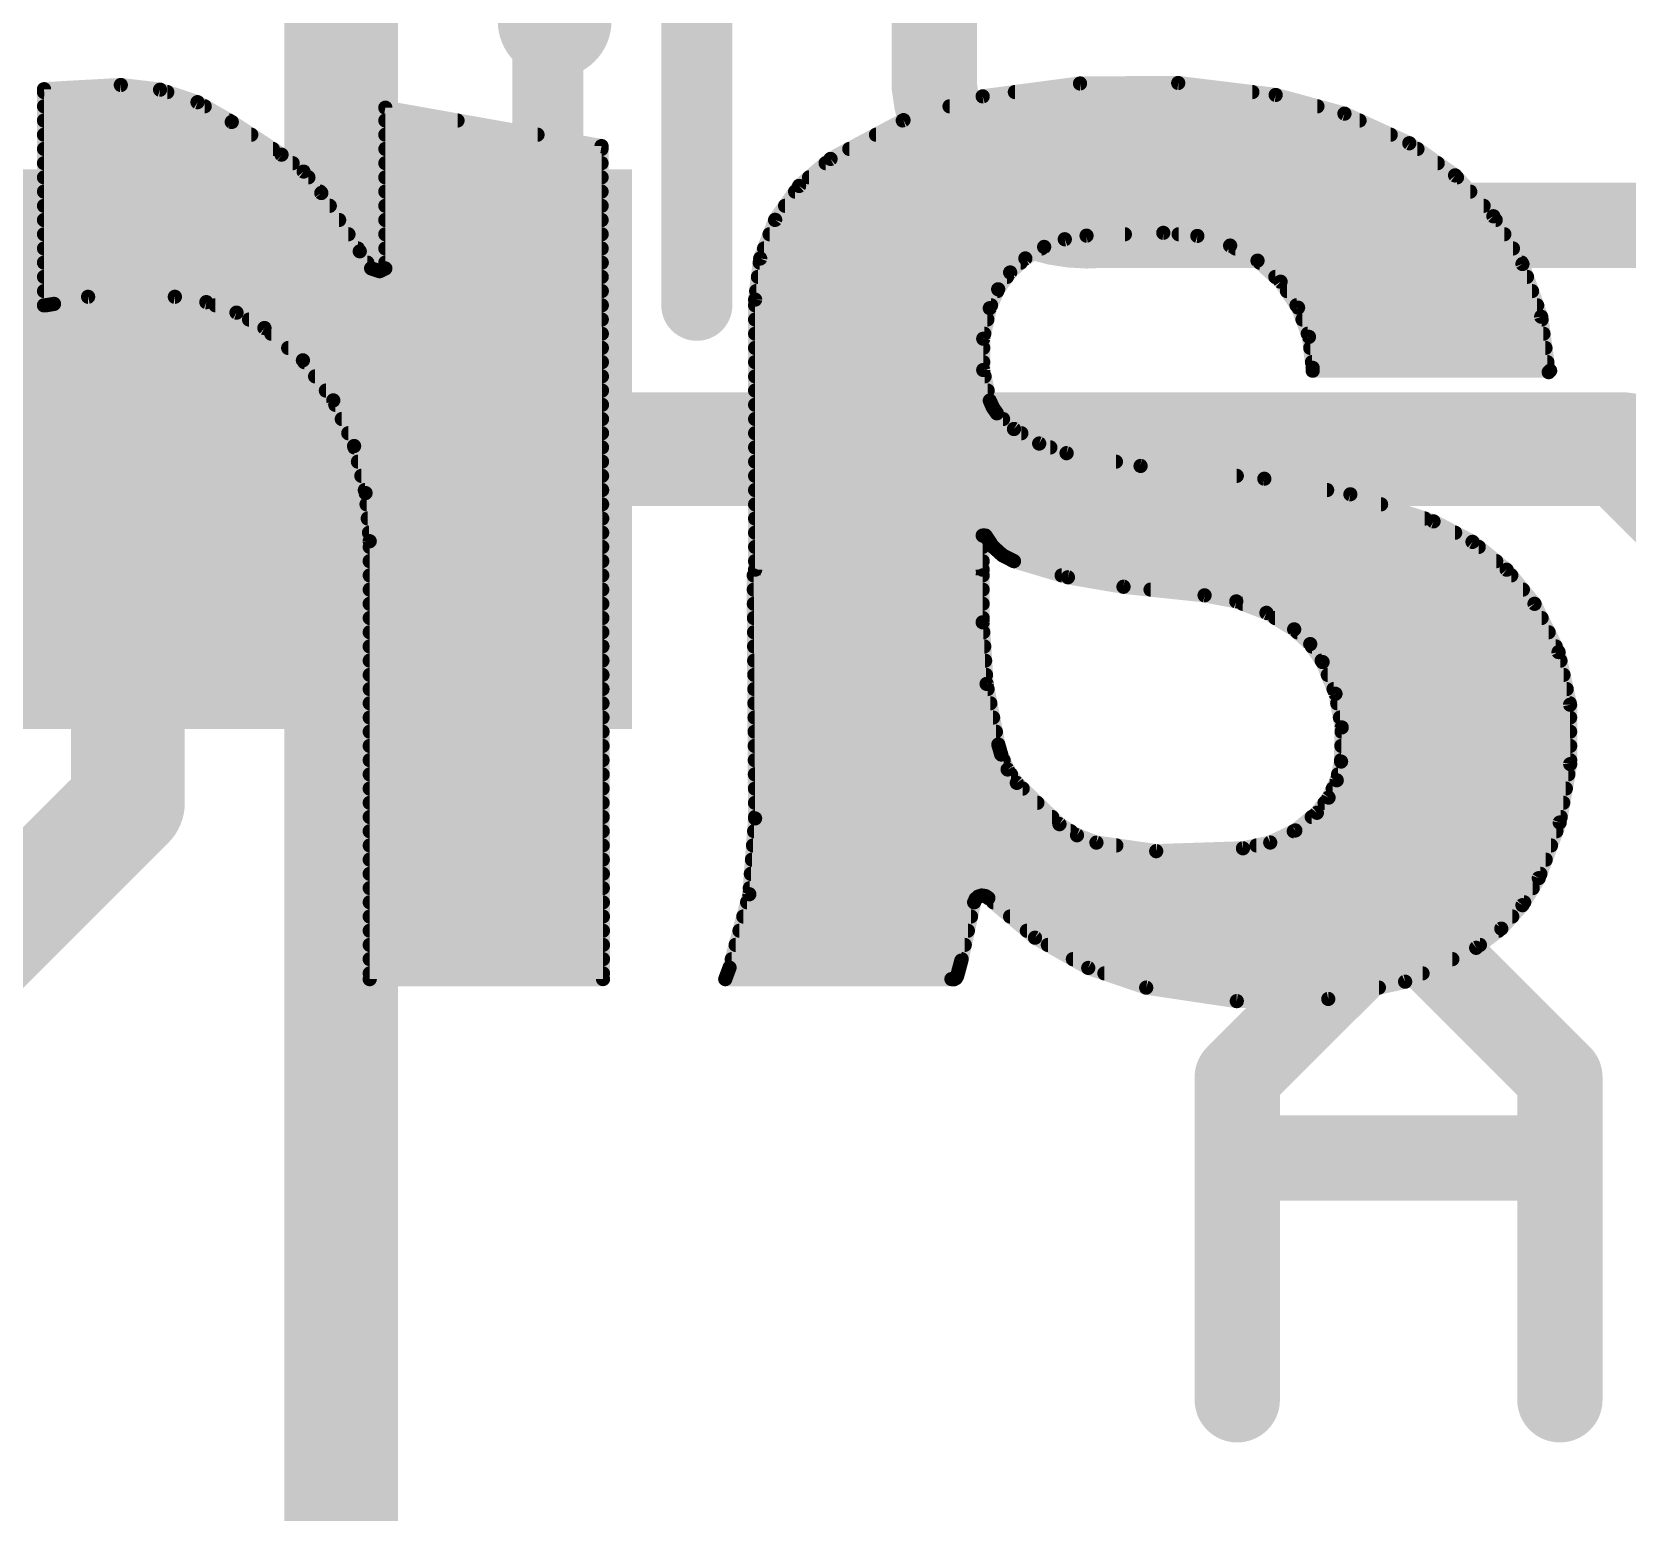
# Model space of a CAD drawing. Extents: x -20 to 87, y -16 to 68.
# Drawn here: x 16.338 to 19.187, y 47.501 to 50.146 of the extents above; entities that cross this region are included whole.
import ezdxf

# ---------------------------------------------------------------- set-up
doc = ezdxf.new("R2010")
doc.units = 0
for name, color, linetype in [('1', 12, 'CONTINUOUS'), ('16', 132, 'CONTINUOUS'), ('21', 41, 'CONTINUOUS'), ('22', 40, 'CONTINUOUS'), ('51', 53, 'CONTINUOUS')]:
    doc.layers.add(name, color=color, linetype=linetype)

# ---------------------------------------------------------------- blocks, each defined once
blk = doc.blocks.new('RECT')
blk.add_solid([(-0.5, -0.5), (0.5, -0.5), (-0.5, 0.5), (0.5, 0.5)])

msp = doc.modelspace()

# ---------------------------------------------------------------- linework, layer by layer
at = {"layer": '1', "const_width": 0.2032}
for points in [[(16.51, 48.768), (16.51, 49.4)], [(16.51, 49.4), (19.18, 49.4)], [(19.18, 49.4), (21.59, 46.99)], [(16.002, 48.26), (16.51, 48.768)]]:
    msp.add_lwpolyline(points, dxfattribs=at)
at = {"layer": '1', "const_width": 0.1016}
for points in [[(16.5608, 49.4, 1), (16.4592, 49.4)], [(16.51, 49.4508, 1), (16.51, 49.3492)], [(19.2159, 49.4359, 1), (19.1441, 49.3641)], [(19.18, 49.3492, 1), (19.18, 49.4508)], [(16.5459, 48.7321, 1), (16.4741, 48.8039)], [(16.4592, 48.768, 1), (16.5608, 48.768)]]:
    msp.add_lwpolyline(points, format="xyb", dxfattribs=at)
at = {"layer": '16', "const_width": 0.2032}
msp.add_lwpolyline([(16.891, 51.435), (16.891, 34.29)], dxfattribs=at)
at = {"layer": '21'}
for points, const_width in [([(17.95, 51.55), (17.95, 50.05)], 0.1524), ([(17.272, 51.435), (17.272, 50.165)], 0.2032), ([(19.85, 49.8), (18.25, 49.8)], 0.1524), ([(18.4912, 48.2774), (18.7793, 48.5655)], 0.1524), ([(18.7793, 48.5655), (19.0674, 48.2774)], 0.1524), ([(18.4912, 47.7012), (18.4912, 48.2774)], 0.1524), ([(19.0674, 48.2774), (19.0674, 47.7012)], 0.1524), ([(18.4912, 48.1334), (19.0674, 48.1334)], 0.1524)]:
    msp.add_lwpolyline(points, dxfattribs=dict(at, const_width=const_width))
for points, const_width in [([(17.2212, 50.165, 1), (17.3228, 50.165)], 0.1016), ([(17.95, 50.05, 0.4142), (18.25, 49.8)], 0.1524), ([(17.9879, 50.0534, 1), (17.9121, 50.0466)], 0.0762), ([(17.9119, 50.05, 1), (17.9881, 50.05)], 0.0762), ([(18.25, 49.8381, 1), (18.25, 49.7619)], 0.0762), ([(18.2534, 49.7621, 1), (18.2466, 49.8379)], 0.0762), ([(18.8063, 48.5925, 1), (18.7524, 48.5386)], 0.0762), ([(18.8063, 48.5386, 1), (18.7524, 48.5925)], 0.0762), ([(18.5293, 48.2774, 1), (18.4531, 48.2774)], 0.0762), ([(19.1055, 48.2774, 1), (19.0293, 48.2774)], 0.0762), ([(18.4643, 48.3044, 1), (18.5181, 48.2505)], 0.0762), ([(19.0405, 48.2505, 1), (19.0944, 48.3044)], 0.0762), ([(18.4912, 48.1715, 1), (18.4912, 48.0953)], 0.0762), ([(19.0674, 48.0953, 1), (19.0674, 48.1715)], 0.0762), ([(18.4531, 47.7012, 1), (18.5293, 47.7012)], 0.0762), ([(19.0293, 47.7012, 1), (19.1055, 47.7012)], 0.0762)]:
    msp.add_lwpolyline(points, format="xyb", dxfattribs=dict(at, const_width=const_width))
at = {"layer": '22', "const_width": 0.0254}
for points in [[(16.4973, 50.0507), (16.3601, 50.0431)], [(16.5674, 50.0423), (16.4973, 50.0507)], [(18.0365, 50.0304), (18.2104, 50.0534)], [(18.2104, 50.0534), (18.3857, 50.0542)], [(18.3857, 50.0542), (18.5598, 50.0329)], [(16.3601, 50.0431), (16.3601, 49.657)], [(16.3601, 50.038), (16.5802, 50.038)], [(16.6343, 50.02), (16.5674, 50.0423)], [(16.6954, 49.9847), (16.6343, 50.02)], [(17.8951, 49.9879), (18.0365, 50.0304)], [(18.094, 50.038), (18.5182, 50.038)], [(18.5598, 50.0329), (18.6827, 49.9995)], [(16.3601, 50.0126), (16.6471, 50.0126)], [(16.3601, 49.9872), (16.6911, 49.9872)], [(17.3558, 49.9415), (16.9697, 50.0101)], [(16.9697, 50.0101), (16.9697, 49.723)], [(16.9697, 49.9872), (17.0986, 49.9872)], [(17.7648, 49.9186), (17.8951, 49.9879)], [(17.8938, 49.9872), (18.7096, 49.9872)], [(17.9773, 50.0126), (18.6344, 50.0126)], [(18.6827, 49.9995), (18.7985, 49.9466)], [(16.3601, 49.9618), (16.7302, 49.9618)], [(16.7843, 49.9262), (16.6954, 49.9847)], [(16.9697, 49.9618), (17.2415, 49.9618)], [(17.846, 49.9618), (18.7652, 49.9618)], [(16.3601, 49.9364), (16.7688, 49.9364)], [(16.9697, 49.9364), (17.3558, 49.9364)], [(17.3584, 48.453), (17.3558, 49.9415)], [(17.7983, 49.9364), (18.813, 49.9364)], [(18.7985, 49.9466), (18.8803, 49.8891)], [(16.3601, 49.911), (16.8042, 49.911)], [(16.8238, 49.896), (16.7843, 49.9262)], [(16.9697, 49.911), (17.3559, 49.911)], [(17.7086, 49.8703), (17.7648, 49.9186)], [(17.756, 49.911), (18.8492, 49.911)], [(16.3601, 49.8856), (16.8323, 49.8856)], [(16.8554, 49.8577), (16.8238, 49.896)], [(16.9697, 49.8856), (17.3559, 49.8856)], [(17.7264, 49.8856), (18.8836, 49.8856)], [(18.8803, 49.8891), (18.9486, 49.8162)], [(16.3601, 49.8602), (16.8533, 49.8602)], [(16.924, 49.7535), (16.8554, 49.8577)], [(16.9697, 49.8602), (17.3559, 49.8602)], [(17.6659, 49.8098), (17.7086, 49.8703)], [(17.7015, 49.8602), (18.9074, 49.8602)], [(16.3601, 49.8348), (16.8705, 49.8348)], [(16.9697, 49.8348), (17.356, 49.8348)], [(17.6836, 49.8348), (18.9312, 49.8348)], [(18.9486, 49.8162), (19.0006, 49.7308)], [(16.3601, 49.8094), (16.8872, 49.8094)], [(16.9697, 49.8094), (17.356, 49.8094)], [(17.6392, 49.7407), (17.6659, 49.8098)], [(17.6657, 49.8094), (18.9527, 49.8094)], [(16.3601, 49.784), (16.9039, 49.784)], [(16.3601, 49.7586), (16.9206, 49.7586)], [(16.9697, 49.784), (17.3561, 49.784)], [(16.9697, 49.7586), (17.3561, 49.7586)], [(17.6461, 49.7586), (18.1418, 49.7586)], [(17.6559, 49.784), (18.2905, 49.784)], [(18.1463, 49.7614), (18.1127, 49.7408)], [(18.1832, 49.7751), (18.1463, 49.7614)], [(18.222, 49.7815), (18.1832, 49.7751)], [(18.3591, 49.7865), (18.222, 49.7815)], [(18.4199, 49.781), (18.3591, 49.7865)], [(18.3865, 49.784), (18.9682, 49.784)], [(18.4785, 49.7637), (18.4199, 49.781)], [(18.5274, 49.7368), (18.4785, 49.7637)], [(18.4878, 49.7586), (18.9836, 49.7586)], [(16.3601, 49.7332), (16.9375, 49.7332)], [(16.9443, 49.723), (16.924, 49.7535)], [(16.9697, 49.7332), (17.3562, 49.7332)], [(17.6301, 49.6672), (17.6392, 49.7407)], [(17.6383, 49.7332), (18.1045, 49.7332)], [(18.1127, 49.7408), (18.0856, 49.7157)], [(18.5686, 49.6992), (18.5274, 49.7368)], [(18.5314, 49.7332), (18.9991, 49.7332)], [(19.0006, 49.7308), (19.034, 49.6366)], [(16.3601, 49.7078), (17.3562, 49.7078)], [(16.9596, 49.718), (16.9443, 49.723)], [(16.9697, 49.723), (16.9596, 49.718)], [(17.6351, 49.7078), (18.08, 49.7078)], [(18.0856, 49.7157), (18.0642, 49.6857)], [(18.5592, 49.7078), (19.0087, 49.7078)], [(16.3601, 49.6824), (17.3563, 49.6824)], [(17.632, 49.6824), (18.0627, 49.6824)], [(18.0642, 49.6857), (18.0492, 49.6519)], [(18.5998, 49.6529), (18.5686, 49.6992)], [(18.5799, 49.6824), (19.0177, 49.6824)], [(16.3601, 49.657), (16.3627, 49.657)], [(16.3601, 49.657), (16.3627, 49.657)], [(16.3627, 49.657), (16.3779, 49.6595)], [(16.3779, 49.6595), (16.4389, 49.6722)], [(16.4389, 49.6722), (16.5938, 49.6722)], [(16.5938, 49.6722), (16.65, 49.6627)], [(16.65, 49.6627), (16.7039, 49.6439)], [(16.6663, 49.657), (17.3563, 49.657)], [(17.6301, 49.1846), (17.6301, 49.6672)], [(17.6301, 49.657), (18.0515, 49.657)], [(18.0492, 49.6519), (18.0375, 49.5973)], [(18.597, 49.657), (19.0268, 49.657)], [(18.6192, 49.6006), (18.5998, 49.6529)], [(16.7039, 49.6439), (16.7538, 49.6164)], [(16.7262, 49.6316), (17.3563, 49.6316)], [(16.7538, 49.6164), (16.8225, 49.5587)], [(17.6301, 49.6316), (18.0449, 49.6316)], [(18.6077, 49.6316), (19.0347, 49.6316)], [(19.034, 49.6366), (19.0475, 49.5376)], [(16.7659, 49.6062), (17.3564, 49.6062)], [(17.6301, 49.6062), (18.0394, 49.6062)], [(18.0375, 49.5973), (18.0375, 49.5414)], [(18.6171, 49.6062), (19.0381, 49.6062)], [(18.6258, 49.5452), (18.6192, 49.6006)], [(16.7962, 49.5808), (17.3564, 49.5808)], [(17.6301, 49.5808), (18.0375, 49.5808)], [(18.6216, 49.5808), (19.0416, 49.5808)], [(16.8225, 49.5587), (16.8768, 49.4872)], [(16.825, 49.5554), (17.3565, 49.5554)], [(17.6301, 49.5554), (18.0375, 49.5554)], [(18.0375, 49.5414), (18.0492, 49.4868)], [(18.6246, 49.5554), (19.0451, 49.5554)], [(18.6258, 49.5402), (18.6258, 49.5452)], [(19.05, 49.5402), (18.6258, 49.5402)], [(19.0475, 49.5376), (19.05, 49.5402)], [(16.8443, 49.53), (17.3565, 49.53)], [(16.8635, 49.5046), (17.3566, 49.5046)], [(17.6301, 49.53), (18.04, 49.53)], [(17.6301, 49.5046), (18.0454, 49.5046)], [(16.8768, 49.4872), (16.9139, 49.4055)], [(16.8804, 49.4792), (17.3566, 49.4792)], [(17.6301, 49.4792), (18.0525, 49.4792)], [(18.0492, 49.4868), (18.0545, 49.4748)], [(18.0545, 49.4748), (18.0619, 49.464)], [(16.8919, 49.4538), (17.3567, 49.4538)], [(17.6301, 49.4538), (18.073, 49.4538)], [(18.0619, 49.464), (18.0924, 49.436)], [(16.9035, 49.4284), (17.3567, 49.4284)], [(17.6301, 49.4284), (18.1056, 49.4284)], [(18.0924, 49.436), (18.1374, 49.4101)], [(16.9139, 49.4055), (16.9344, 49.3215)], [(16.9145, 49.403), (17.3567, 49.403)], [(17.6301, 49.403), (18.1574, 49.403)], [(18.1374, 49.4101), (18.1864, 49.3928)], [(18.1864, 49.3928), (18.3185, 49.37)], [(16.9207, 49.3776), (17.3568, 49.3776)], [(17.6301, 49.3776), (18.2745, 49.3776)], [(18.3185, 49.37), (18.5395, 49.3471)], [(16.9269, 49.3522), (17.3568, 49.3522)], [(17.6301, 49.3522), (18.4903, 49.3522)], [(18.5395, 49.3471), (18.6932, 49.3193)], [(16.9331, 49.3268), (17.3569, 49.3268)], [(16.9344, 49.3215), (16.9418, 49.2354)], [(17.6301, 49.3268), (18.6517, 49.3268)], [(18.6932, 49.3193), (18.8417, 49.2709)], [(16.9361, 49.3014), (17.3569, 49.3014)], [(16.9383, 49.276), (17.357, 49.276)], [(17.6301, 49.3014), (18.7481, 49.3014)], [(17.6301, 49.276), (18.8261, 49.276)], [(16.9405, 49.2506), (17.357, 49.2506)], [(17.6301, 49.2506), (18.8803, 49.2506)], [(18.8417, 49.2709), (18.9114, 49.2343)], [(16.9418, 49.2354), (16.9418, 48.453)], [(16.9418, 49.2252), (17.3571, 49.2252)], [(17.6301, 49.2252), (18.0365, 49.2252)], [(18.0416, 49.2455), (18.0365, 49.2455)], [(18.0365, 49.2455), (18.0365, 49.1846)], [(18.0544, 49.2261), (18.0416, 49.2455)], [(18.0717, 49.2105), (18.0544, 49.2261)], [(18.0554, 49.2252), (18.9225, 49.2252)], [(18.9114, 49.2343), (18.9723, 49.1845)], [(16.9418, 49.1998), (17.3571, 49.1998)], [(17.6301, 49.1998), (18.0365, 49.1998)], [(18.0924, 49.1998), (18.0717, 49.2105)], [(18.1888, 49.171), (18.0924, 49.1998)], [(18.0924, 49.1998), (18.9536, 49.1998)], [(16.9418, 49.1744), (17.3571, 49.1744)], [(17.6301, 48.7401), (17.6276, 49.1744)], [(17.6276, 49.1744), (18.0365, 49.1744)], [(18.0365, 49.1846), (17.6301, 49.1846)], [(18.0365, 49.1744), (18.0365, 49.0906)], [(18.1776, 49.1744), (18.9806, 49.1744)], [(18.288, 49.1541), (18.1888, 49.171)], [(18.9723, 49.1845), (19.0221, 49.1236)], [(16.9418, 49.149), (17.3572, 49.149)], [(17.6277, 49.149), (18.0365, 49.149)], [(18.4328, 49.1388), (18.288, 49.1541)], [(18.3363, 49.149), (19.0013, 49.149)], [(18.4894, 49.128), (18.4328, 49.1388)], [(16.9418, 49.1236), (17.3572, 49.1236)], [(17.6279, 49.1236), (18.0365, 49.1236)], [(18.5433, 49.1075), (18.4894, 49.128)], [(18.5009, 49.1236), (19.0221, 49.1236)], [(18.5928, 49.0779), (18.5433, 49.1075)], [(19.0221, 49.1236), (19.065, 49.0374)], [(16.9418, 49.0982), (17.3573, 49.0982)], [(17.628, 49.0982), (18.0365, 49.0982)], [(18.0365, 49.0906), (18.0435, 48.9805)], [(18.5588, 49.0982), (19.0347, 49.0982)], [(18.6216, 49.0516), (18.5928, 49.0779)], [(16.9418, 49.0728), (17.3573, 49.0728)], [(16.9418, 49.0474), (17.3574, 49.0474)], [(17.6282, 49.0728), (18.0376, 49.0728)], [(17.6283, 49.0474), (18.0393, 49.0474)], [(18.5984, 49.0728), (19.0474, 49.0728)], [(18.6436, 49.0195), (18.6216, 49.0516)], [(18.6245, 49.0474), (19.06, 49.0474)], [(16.9418, 49.022), (17.3574, 49.022)], [(17.6285, 49.022), (18.0409, 49.022)], [(18.6419, 49.022), (19.0684, 49.022)], [(18.6666, 48.9629), (18.6436, 49.0195)], [(19.065, 49.0374), (19.0856, 48.9433)], [(16.9418, 48.9966), (17.3575, 48.9966)], [(17.6286, 48.9966), (18.0425, 48.9966)], [(18.6529, 48.9966), (19.0739, 48.9966)], [(16.9418, 48.9712), (17.3575, 48.9712)], [(17.6288, 48.9712), (18.0453, 48.9712)], [(18.0435, 48.9805), (18.0645, 48.8721)], [(18.6632, 48.9712), (19.0795, 48.9712)], [(18.6777, 48.9028), (18.6666, 48.9629)], [(16.9418, 48.9458), (17.3575, 48.9458)], [(17.6289, 48.9458), (18.0502, 48.9458)], [(18.6698, 48.9458), (19.0851, 48.9458)], [(19.0856, 48.9433), (19.0859, 48.8372)], [(16.9418, 48.9204), (17.3576, 48.9204)], [(17.6291, 48.9204), (18.0552, 48.9204)], [(18.6745, 48.9204), (19.0857, 48.9204)], [(16.9418, 48.895), (17.3576, 48.895)], [(17.6292, 48.895), (18.0601, 48.895)], [(18.6766, 48.8417), (18.6777, 48.9028)], [(18.6776, 48.895), (19.0857, 48.895)], [(16.9418, 48.8696), (17.3577, 48.8696)], [(17.6294, 48.8696), (18.0652, 48.8696)], [(18.0645, 48.8721), (18.0696, 48.8544)], [(18.0696, 48.8544), (18.0811, 48.8276)], [(18.6771, 48.8696), (19.0858, 48.8696)], [(16.9418, 48.8442), (17.3577, 48.8442)], [(16.9418, 48.8188), (17.3578, 48.8188)], [(17.6295, 48.8442), (18.074, 48.8442)], [(17.6297, 48.8188), (18.0871, 48.8188)], [(18.0811, 48.8276), (18.0975, 48.8036)], [(18.6689, 48.8083), (18.6766, 48.8417)], [(18.6713, 48.8188), (19.0825, 48.8188)], [(18.6766, 48.8442), (19.0858, 48.8442)], [(19.0859, 48.8372), (19.067, 48.7327)], [(16.9418, 48.7934), (17.3578, 48.7934)], [(17.6298, 48.7934), (18.108, 48.7934)], [(18.0975, 48.8036), (18.1737, 48.7299)], [(18.6543, 48.7774), (18.6689, 48.8083)], [(18.6618, 48.7934), (19.078, 48.7934)], [(16.9418, 48.768), (17.3578, 48.768)], [(17.6299, 48.768), (18.1343, 48.768)], [(18.6334, 48.7502), (18.6543, 48.7774)], [(18.6471, 48.768), (19.0734, 48.768)], [(16.9418, 48.7426), (17.3579, 48.7426)], [(17.6198, 48.6046), (17.6301, 48.7401)], [(17.6301, 48.7426), (18.1606, 48.7426)], [(18.595, 48.7186), (18.6334, 48.7502)], [(18.6242, 48.7426), (19.0688, 48.7426)], [(16.9418, 48.7172), (17.3579, 48.7172)], [(17.6284, 48.7172), (18.1938, 48.7172)], [(18.1737, 48.7299), (18.205, 48.7101)], [(18.205, 48.7101), (18.2397, 48.6969)], [(18.5501, 48.697), (18.595, 48.7186)], [(18.5921, 48.7172), (19.0612, 48.7172)], [(19.067, 48.7327), (19.0297, 48.6334)], [(16.9418, 48.6918), (17.358, 48.6918)], [(17.6264, 48.6918), (18.2753, 48.6918)], [(18.2397, 48.6969), (18.3464, 48.6816)], [(18.3464, 48.6816), (18.5014, 48.6867)], [(18.5014, 48.6867), (18.5501, 48.697)], [(18.5255, 48.6918), (19.0516, 48.6918)], [(16.9418, 48.6664), (17.358, 48.6664)], [(17.6245, 48.6664), (19.0421, 48.6664)], [(16.9418, 48.641), (17.3581, 48.641)], [(17.6225, 48.641), (19.0326, 48.641)], [(19.0297, 48.6334), (19.0005, 48.5851)], [(16.9418, 48.6156), (17.3581, 48.6156)], [(17.5844, 48.4734), (17.6198, 48.6046)], [(17.6206, 48.6156), (19.0189, 48.6156)], [(18.0239, 48.5961), (18.0213, 48.5902)], [(18.0287, 48.6004), (18.0239, 48.5961)], [(18.0349, 48.6023), (18.0287, 48.6004)], [(18.0413, 48.6014), (18.0349, 48.6023)], [(18.0467, 48.5978), (18.0413, 48.6014)], [(18.13, 48.527), (18.0467, 48.5978)], [(16.9418, 48.5902), (17.3582, 48.5902)], [(16.9418, 48.5648), (17.3582, 48.5648)], [(17.609, 48.5648), (18.0157, 48.5648)], [(17.6159, 48.5902), (18.0213, 48.5902)], [(18.0213, 48.5902), (17.9984, 48.4861)], [(18.0556, 48.5902), (19.0036, 48.5902)], [(18.0855, 48.5648), (18.9823, 48.5648)], [(19.0005, 48.5851), (18.9628, 48.5431)], [(16.9418, 48.5394), (17.3583, 48.5394)], [(17.6022, 48.5394), (18.0101, 48.5394)], [(18.1154, 48.5394), (18.9579, 48.5394)], [(18.9628, 48.5431), (18.9179, 48.5089)], [(16.9418, 48.514), (17.3583, 48.514)], [(17.5953, 48.514), (18.0045, 48.514)], [(18.2251, 48.473), (18.13, 48.527)], [(18.1529, 48.514), (18.9246, 48.514)], [(18.9179, 48.5089), (18.791, 48.4483)], [(16.9418, 48.4886), (17.3583, 48.4886)], [(17.5885, 48.4886), (17.999, 48.4886)], [(17.9984, 48.4861), (17.9908, 48.4581)], [(18.1976, 48.4886), (18.8754, 48.4886)], [(16.9418, 48.4632), (17.3584, 48.4632)], [(16.9418, 48.453), (17.3584, 48.453)], [(17.5768, 48.453), (17.5844, 48.4734)], [(17.9807, 48.453), (17.5768, 48.453)], [(17.5806, 48.4632), (17.9922, 48.4632)], [(17.9849, 48.4527), (17.9807, 48.453)], [(17.9886, 48.4545), (17.9849, 48.4527)], [(17.9908, 48.4581), (17.9886, 48.4545)], [(18.3286, 48.4378), (18.2251, 48.473)], [(18.2539, 48.4632), (18.8221, 48.4632)], [(18.791, 48.4483), (18.6538, 48.4175)], [(18.4903, 48.4137), (18.3286, 48.4378)], [(18.3286, 48.4378), (18.7441, 48.4378)], [(18.6538, 48.4175), (18.4903, 48.4137)]]:
    msp.add_lwpolyline(points, dxfattribs=at)
at = {"layer": '22', "const_width": 0.0127}
for points in [[(16.4981, 50.057, 1), (16.4965, 50.0444)], [(16.4977, 50.0444, 1), (16.4969, 50.057)], [(18.2103, 50.0597, 1), (18.2104, 50.047)], [(18.2112, 50.0471, 1), (18.2095, 50.0597)], [(18.3865, 50.0605, 1), (18.385, 50.0479)], [(18.3858, 50.0479, 1), (18.3857, 50.0606)], [(16.3665, 50.0431, 1), (16.3537, 50.0431)], [(16.3597, 50.0494, 1), (16.3605, 50.0368)], [(16.3601, 50.0444, 1), (16.3601, 50.0317)], [(16.5694, 50.0483, 1), (16.5653, 50.0363)], [(16.5666, 50.036, 1), (16.5681, 50.0486)], [(16.5802, 50.0317, 1), (16.5802, 50.0444)], [(16.6375, 50.0255, 1), (16.6311, 50.0145)], [(16.6323, 50.014, 1), (16.6363, 50.026)], [(18.0357, 50.0367, 1), (18.0373, 50.0241)], [(18.0383, 50.0243, 1), (18.0347, 50.0365)], [(18.094, 50.0444, 1), (18.094, 50.0317)], [(18.5182, 50.0317, 1), (18.5182, 50.0444)], [(18.5615, 50.039, 1), (18.5581, 50.0268)], [(18.559, 50.0266, 1), (18.5606, 50.0392)], [(16.3601, 50.0189, 1), (16.3601, 50.0063)], [(16.3601, 49.9935, 1), (16.3601, 49.9809)], [(16.6471, 50.0063, 1), (16.6471, 50.0189)], [(16.6911, 49.9809, 1), (16.6911, 49.9935)], [(16.9761, 50.0101, 1), (16.9633, 50.0101)], [(16.9708, 50.0164, 1), (16.9686, 50.0038)], [(16.9697, 49.9935, 1), (16.9697, 49.9809)], [(17.0986, 49.9809, 1), (17.0986, 49.9935)], [(17.8938, 49.9935, 1), (17.8938, 49.9809)], [(17.8933, 49.994, 1), (17.897, 49.9818)], [(17.8981, 49.9823, 1), (17.8921, 49.9935)], [(17.9773, 50.0189, 1), (17.9773, 50.0063)], [(18.6344, 50.0063, 1), (18.6344, 50.0189)], [(18.6853, 50.0053, 1), (18.68, 49.9937)], [(18.681, 49.9934, 1), (18.6843, 50.0056)], [(18.7096, 49.9809, 1), (18.7096, 49.9935)], [(16.3601, 49.9682, 1), (16.3601, 49.9555)], [(16.6989, 49.99, 1), (16.6919, 49.9794)], [(16.6922, 49.9792, 1), (16.6986, 49.9902)], [(16.7302, 49.9555, 1), (16.7302, 49.9682)], [(16.9697, 49.9682, 1), (16.9697, 49.9555)], [(17.2415, 49.9555, 1), (17.2415, 49.9682)], [(17.846, 49.9682, 1), (17.846, 49.9555)], [(18.7652, 49.9555, 1), (18.7652, 49.9682)], [(16.3601, 49.9427, 1), (16.3601, 49.9301)], [(16.7688, 49.9301, 1), (16.7688, 49.9427)], [(16.9697, 49.9427, 1), (16.9697, 49.9301)], [(17.3621, 49.9415, 1), (17.3495, 49.9415)], [(17.3547, 49.9352, 1), (17.3569, 49.9478)], [(17.3558, 49.9301, 1), (17.3558, 49.9427)], [(17.7983, 49.9427, 1), (17.7983, 49.9301)], [(18.8022, 49.9518, 1), (18.7948, 49.9414)], [(18.7959, 49.9408, 1), (18.8011, 49.9524)], [(18.813, 49.9301, 1), (18.813, 49.9427)], [(16.3601, 49.9173, 1), (16.3601, 49.9047)], [(16.7882, 49.9312, 1), (16.7804, 49.9212)], [(16.7808, 49.9209, 1), (16.7878, 49.9315)], [(16.8042, 49.9047, 1), (16.8042, 49.9173)], [(16.9697, 49.9173, 1), (16.9697, 49.9047)], [(17.3559, 49.9047, 1), (17.3559, 49.9173)], [(17.756, 49.9173, 1), (17.756, 49.9047)], [(17.7618, 49.9242, 1), (17.7678, 49.913)], [(17.7689, 49.9138, 1), (17.7607, 49.9234)], [(18.8492, 49.9047, 1), (18.8492, 49.9173)], [(16.3601, 49.892, 1), (16.3601, 49.8793)], [(16.8286, 49.9, 1), (16.8189, 49.892)], [(16.8199, 49.891, 1), (16.8276, 49.901)], [(16.8323, 49.8793, 1), (16.8323, 49.892)], [(16.9697, 49.892, 1), (16.9697, 49.8793)], [(17.3559, 49.8793, 1), (17.3559, 49.892)], [(17.7264, 49.892, 1), (17.7264, 49.8793)], [(18.8849, 49.8935, 1), (18.8756, 49.8848)], [(18.8766, 49.8839, 1), (18.8839, 49.8943)], [(18.8836, 49.8793, 1), (18.8836, 49.892)], [(16.3601, 49.8665, 1), (16.3601, 49.8539)], [(16.8607, 49.8612, 1), (16.8501, 49.8542)], [(16.8505, 49.8537, 1), (16.8603, 49.8617)], [(16.8533, 49.8539, 1), (16.8533, 49.8665)], [(16.9697, 49.8665, 1), (16.9697, 49.8539)], [(17.3559, 49.8539, 1), (17.3559, 49.8665)], [(17.7015, 49.8665, 1), (17.7015, 49.8539)], [(17.7045, 49.8751, 1), (17.7128, 49.8655)], [(17.7138, 49.8666, 1), (17.7034, 49.874)], [(18.9074, 49.8539, 1), (18.9074, 49.8665)], [(16.3601, 49.8411, 1), (16.3601, 49.8285)], [(16.8705, 49.8285, 1), (16.8705, 49.8411)], [(16.9697, 49.8411, 1), (16.9697, 49.8285)], [(17.356, 49.8285, 1), (17.356, 49.8411)], [(17.6836, 49.8411, 1), (17.6836, 49.8285)], [(18.9312, 49.8285, 1), (18.9312, 49.8411)], [(18.954, 49.8195, 1), (18.9432, 49.8129)], [(16.3601, 49.8158, 1), (16.3601, 49.8031)], [(16.8872, 49.8031, 1), (16.8872, 49.8158)], [(16.9697, 49.8158, 1), (16.9697, 49.8031)], [(17.356, 49.8031, 1), (17.356, 49.8158)], [(17.6657, 49.8158, 1), (17.6657, 49.8031)], [(17.6607, 49.8135, 1), (17.6711, 49.8061)], [(17.6718, 49.8075, 1), (17.66, 49.8121)], [(18.944, 49.8118, 1), (18.9532, 49.8205)], [(18.9527, 49.8031, 1), (18.9527, 49.8158)], [(16.3601, 49.7903, 1), (16.3601, 49.7777)], [(16.9039, 49.7777, 1), (16.9039, 49.7903)], [(16.9697, 49.7903, 1), (16.9697, 49.7777)], [(17.3561, 49.7777, 1), (17.3561, 49.7903)], [(17.6559, 49.7903, 1), (17.6559, 49.7777)], [(18.1441, 49.7673, 1), (18.1485, 49.7554)], [(18.1496, 49.7559, 1), (18.143, 49.7668)], [(18.1821, 49.7814, 1), (18.1842, 49.7688)], [(18.1854, 49.7691, 1), (18.1809, 49.781)], [(18.2218, 49.7878, 1), (18.2222, 49.7752)], [(18.223, 49.7752, 1), (18.221, 49.7878)], [(18.2905, 49.7777, 1), (18.2905, 49.7903)], [(18.3597, 49.7928, 1), (18.3585, 49.7802)], [(18.3593, 49.7802, 1), (18.3589, 49.7928)], [(18.3865, 49.7903, 1), (18.3865, 49.7777)], [(18.4217, 49.787, 1), (18.4181, 49.7749)], [(18.4193, 49.7746, 1), (18.4205, 49.7873)], [(18.4816, 49.7693, 1), (18.4754, 49.7581)], [(18.4767, 49.7576, 1), (18.4803, 49.7698)], [(18.9682, 49.7777, 1), (18.9682, 49.7903)], [(16.3601, 49.7649, 1), (16.3601, 49.7523)], [(16.3601, 49.7396, 1), (16.3601, 49.7269)], [(16.9293, 49.757, 1), (16.9187, 49.75)], [(16.9187, 49.75, 1), (16.9293, 49.757)], [(16.9206, 49.7523, 1), (16.9206, 49.7649)], [(16.9375, 49.7269, 1), (16.9375, 49.7396)], [(16.9697, 49.7649, 1), (16.9697, 49.7523)], [(16.9697, 49.7396, 1), (16.9697, 49.7269)], [(17.3561, 49.7523, 1), (17.3561, 49.7649)], [(17.3562, 49.7269, 1), (17.3562, 49.7396)], [(17.6383, 49.7396, 1), (17.6383, 49.7269)], [(17.6455, 49.7399, 1), (17.6329, 49.7415)], [(17.6333, 49.743, 1), (17.6451, 49.7384)], [(17.6461, 49.7649, 1), (17.6461, 49.7523)], [(18.1045, 49.7269, 1), (18.1045, 49.7396)], [(18.1094, 49.7462, 1), (18.116, 49.7354)], [(18.117, 49.7361, 1), (18.1084, 49.7455)], [(18.1418, 49.7523, 1), (18.1418, 49.7649)], [(18.4878, 49.7649, 1), (18.4878, 49.7523)], [(18.5317, 49.7415, 1), (18.5231, 49.7321)], [(18.5243, 49.7313, 1), (18.5305, 49.7424)], [(18.5314, 49.7396, 1), (18.5314, 49.7269)], [(18.9836, 49.7523, 1), (18.9836, 49.7649)], [(19.0065, 49.7329, 1), (18.9946, 49.7287)], [(18.9991, 49.7269, 1), (18.9991, 49.7396)], [(16.3601, 49.7141, 1), (16.3601, 49.7015)], [(16.9463, 49.729, 1), (16.9423, 49.717)], [(16.939, 49.7195, 1), (16.9496, 49.7265)], [(16.9568, 49.7237, 1), (16.9624, 49.7123)], [(16.9576, 49.712, 1), (16.9616, 49.724)], [(16.9633, 49.723, 1), (16.9761, 49.723)], [(16.9725, 49.7173, 1), (16.9669, 49.7287)], [(17.3562, 49.7015, 1), (17.3562, 49.7141)], [(17.6351, 49.7141, 1), (17.6351, 49.7015)], [(18.0813, 49.7204, 1), (18.0899, 49.711)], [(18.08, 49.7015, 1), (18.08, 49.7141)], [(18.0908, 49.712, 1), (18.0805, 49.7194)], [(18.5592, 49.7141, 1), (18.5592, 49.7015)], [(18.9951, 49.7275, 1), (19.006, 49.7341)], [(19.0087, 49.7015, 1), (19.0087, 49.7141)], [(16.3601, 49.6887, 1), (16.3601, 49.6761)], [(17.3563, 49.6761, 1), (17.3563, 49.6887)], [(17.632, 49.6887, 1), (17.632, 49.6761)], [(18.059, 49.6893, 1), (18.0693, 49.682)], [(18.07, 49.6831, 1), (18.0584, 49.6882)], [(18.0627, 49.6761, 1), (18.0627, 49.6887)], [(18.5739, 49.7027, 1), (18.5633, 49.6956)], [(18.5643, 49.6945, 1), (18.5729, 49.7039)], [(18.5799, 49.6887, 1), (18.5799, 49.6761)], [(19.0177, 49.6761, 1), (19.0177, 49.6887)], [(16.3537, 49.657, 1), (16.3665, 49.657)], [(16.3601, 49.6634, 1), (16.3601, 49.6507)], [(16.3601, 49.6634, 1), (16.3601, 49.6507)], [(16.3617, 49.6633, 1), (16.3637, 49.6507)], [(16.3627, 49.6507, 1), (16.3627, 49.6634)], [(16.3627, 49.6507, 1), (16.3627, 49.6634)], [(16.3766, 49.6657, 1), (16.3792, 49.6533)], [(16.3789, 49.6532, 1), (16.3769, 49.6658)], [(16.4389, 49.6786, 1), (16.4389, 49.6659)], [(16.4402, 49.666, 1), (16.4376, 49.6784)], [(16.5949, 49.6785, 1), (16.5927, 49.6659)], [(16.5938, 49.6659, 1), (16.5938, 49.6786)], [(16.6521, 49.6687, 1), (16.6479, 49.6567)], [(16.649, 49.6564, 1), (16.6511, 49.6689)], [(16.6663, 49.6634, 1), (16.6663, 49.6507)], [(17.3563, 49.6507, 1), (17.3563, 49.6634)], [(17.6365, 49.6672, 1), (17.6238, 49.6672)], [(17.6238, 49.668, 1), (17.6364, 49.6664)], [(17.6301, 49.6634, 1), (17.6301, 49.6507)], [(18.0434, 49.6545, 1), (18.055, 49.6493)], [(18.0554, 49.6506, 1), (18.043, 49.6532)], [(18.0515, 49.6507, 1), (18.0515, 49.6634)], [(18.597, 49.6634, 1), (18.597, 49.6507)], [(18.6057, 49.6551, 1), (18.5938, 49.6507)], [(18.5945, 49.6494, 1), (18.6051, 49.6565)], [(19.0268, 49.6507, 1), (19.0268, 49.6634)], [(16.7069, 49.6495, 1), (16.7008, 49.6384)], [(16.7018, 49.6379, 1), (16.706, 49.6499)], [(16.7262, 49.6379, 1), (16.7262, 49.6253)], [(16.7579, 49.6213, 1), (16.7497, 49.6115)], [(17.3563, 49.6253, 1), (17.3563, 49.6379)], [(17.6301, 49.6379, 1), (17.6301, 49.6253)], [(18.0449, 49.6253, 1), (18.0449, 49.6379)], [(18.6077, 49.6379, 1), (18.6077, 49.6253)], [(19.0403, 49.6375, 1), (19.0277, 49.6358)], [(19.028, 49.6345, 1), (19.04, 49.6388)], [(19.0347, 49.6253, 1), (19.0347, 49.6379)], [(16.7507, 49.6108, 1), (16.7569, 49.622)], [(16.7659, 49.6125, 1), (16.7659, 49.5999)], [(17.3564, 49.5999, 1), (17.3564, 49.6125)], [(17.6301, 49.6125, 1), (17.6301, 49.5999)], [(18.0439, 49.5973, 1), (18.0312, 49.5973)], [(18.0313, 49.5986, 1), (18.0437, 49.596)], [(18.0394, 49.5999, 1), (18.0394, 49.6125)], [(18.6171, 49.6125, 1), (18.6171, 49.5999)], [(18.6255, 49.6014, 1), (18.6129, 49.5999)], [(18.6133, 49.5984, 1), (18.6252, 49.6028)], [(19.0381, 49.5999, 1), (19.0381, 49.6125)], [(16.7962, 49.5872, 1), (16.7962, 49.5745)], [(17.3564, 49.5745, 1), (17.3564, 49.5872)], [(17.6301, 49.5872, 1), (17.6301, 49.5745)], [(18.0375, 49.5745, 1), (18.0375, 49.5872)], [(18.6216, 49.5872, 1), (18.6216, 49.5745)], [(19.0416, 49.5745, 1), (19.0416, 49.5872)], [(16.8276, 49.5625, 1), (16.8174, 49.5548)], [(16.8184, 49.5538, 1), (16.8266, 49.5635)], [(16.825, 49.5618, 1), (16.825, 49.5491)], [(17.3565, 49.5491, 1), (17.3565, 49.5618)], [(17.6301, 49.5618, 1), (17.6301, 49.5491)], [(18.0437, 49.5427, 1), (18.0313, 49.5401)], [(18.0312, 49.5414, 1), (18.0439, 49.5414)], [(18.0375, 49.5491, 1), (18.0375, 49.5618)], [(18.6246, 49.5618, 1), (18.6246, 49.5491)], [(18.6322, 49.5452, 1), (18.6195, 49.5452)], [(18.6258, 49.5466, 1), (18.6258, 49.5339)], [(18.6195, 49.5445, 1), (18.6321, 49.5459)], [(18.6195, 49.5402, 1), (18.6322, 49.5402)], [(19.0429, 49.542, 1), (19.0521, 49.5332)], [(19.0412, 49.5367, 1), (19.0538, 49.5385)], [(19.0451, 49.5491, 1), (19.0451, 49.5618)], [(19.0546, 49.5358, 1), (19.0454, 49.5446)], [(19.05, 49.5339, 1), (19.05, 49.5466)], [(16.8443, 49.5363, 1), (16.8443, 49.5237)], [(16.8635, 49.511, 1), (16.8635, 49.4983)], [(17.3565, 49.5237, 1), (17.3565, 49.5363)], [(17.3566, 49.4983, 1), (17.3566, 49.511)], [(17.6301, 49.5363, 1), (17.6301, 49.5237)], [(17.6301, 49.511, 1), (17.6301, 49.4983)], [(18.04, 49.5237, 1), (18.04, 49.5363)], [(18.0454, 49.4983, 1), (18.0454, 49.511)], [(16.8825, 49.4898, 1), (16.871, 49.4846)], [(16.8717, 49.4833, 1), (16.8818, 49.491)], [(16.8804, 49.4856, 1), (16.8804, 49.4729)], [(17.3566, 49.4729, 1), (17.3566, 49.4856)], [(17.6301, 49.4856, 1), (17.6301, 49.4729)], [(18.055, 49.4893, 1), (18.0434, 49.4843)], [(18.043, 49.4855, 1), (18.0554, 49.4881)], [(18.0597, 49.4784, 1), (18.0492, 49.4712)], [(18.0525, 49.4729, 1), (18.0525, 49.4856)], [(16.8919, 49.4601, 1), (16.8919, 49.4475)], [(17.3567, 49.4475, 1), (17.3567, 49.4601)], [(17.6301, 49.4601, 1), (17.6301, 49.4475)], [(18.0486, 49.4722, 1), (18.0603, 49.4773)], [(18.0662, 49.4687, 1), (18.0576, 49.4593)], [(18.0567, 49.4604, 1), (18.0671, 49.4676)], [(18.073, 49.4475, 1), (18.073, 49.4601)], [(16.9035, 49.4348, 1), (16.9035, 49.4221)], [(17.3567, 49.4221, 1), (17.3567, 49.4348)], [(17.6301, 49.4348, 1), (17.6301, 49.4221)], [(18.0956, 49.4415, 1), (18.0892, 49.4305)], [(18.0881, 49.4313, 1), (18.0967, 49.4407)], [(18.1056, 49.4221, 1), (18.1056, 49.4348)], [(16.9201, 49.407, 1), (16.9077, 49.404)], [(16.9081, 49.4029, 1), (16.9197, 49.4081)], [(16.9145, 49.4094, 1), (16.9145, 49.3967)], [(17.3567, 49.3967, 1), (17.3567, 49.4094)], [(17.6301, 49.4094, 1), (17.6301, 49.3967)], [(18.1395, 49.416, 1), (18.1353, 49.4041)], [(18.1342, 49.4045, 1), (18.1406, 49.4156)], [(18.1574, 49.3967, 1), (18.1574, 49.4094)], [(18.1875, 49.3991, 1), (18.1853, 49.3865)], [(18.1843, 49.3868, 1), (18.1885, 49.3988)], [(16.9207, 49.3839, 1), (16.9207, 49.3713)], [(17.3568, 49.3713, 1), (17.3568, 49.3839)], [(17.6301, 49.3839, 1), (17.6301, 49.3713)], [(18.2745, 49.3713, 1), (18.2745, 49.3839)], [(18.3192, 49.3763, 1), (18.3178, 49.3637)], [(18.3174, 49.3637, 1), (18.3196, 49.3763)], [(16.9269, 49.3586, 1), (16.9269, 49.3459)], [(17.3568, 49.3459, 1), (17.3568, 49.3586)], [(17.6301, 49.3586, 1), (17.6301, 49.3459)], [(18.4903, 49.3459, 1), (18.4903, 49.3586)], [(18.5406, 49.3533, 1), (18.5384, 49.3409)], [(18.5388, 49.3408, 1), (18.5402, 49.3534)], [(16.9331, 49.3332, 1), (16.9331, 49.3205)], [(16.9407, 49.3221, 1), (16.928, 49.321)], [(16.9282, 49.32, 1), (16.9405, 49.323)], [(17.3569, 49.3205, 1), (17.3569, 49.3332)], [(17.6301, 49.3332, 1), (17.6301, 49.3205)], [(18.6517, 49.3205, 1), (18.6517, 49.3332)], [(18.6952, 49.3253, 1), (18.6912, 49.3133)], [(18.6921, 49.3131, 1), (18.6943, 49.3256)], [(16.9361, 49.3077, 1), (16.9361, 49.2951)], [(16.9383, 49.2824, 1), (16.9383, 49.2697)], [(17.3569, 49.2951, 1), (17.3569, 49.3077)], [(17.357, 49.2697, 1), (17.357, 49.2824)], [(17.6301, 49.3077, 1), (17.6301, 49.2951)], [(17.6301, 49.2824, 1), (17.6301, 49.2697)], [(18.7481, 49.2951, 1), (18.7481, 49.3077)], [(18.8261, 49.2697, 1), (18.8261, 49.2824)], [(16.9405, 49.257, 1), (16.9405, 49.2443)], [(17.357, 49.2443, 1), (17.357, 49.257)], [(17.6301, 49.257, 1), (17.6301, 49.2443)], [(18.8447, 49.2765, 1), (18.8387, 49.2653)], [(18.8397, 49.2649, 1), (18.8437, 49.2769)], [(18.8803, 49.2443, 1), (18.8803, 49.257)], [(16.9482, 49.2354, 1), (16.9354, 49.2354)], [(16.9355, 49.2349, 1), (16.9481, 49.2359)], [(16.9418, 49.2315, 1), (16.9418, 49.2189)], [(17.3571, 49.2189, 1), (17.3571, 49.2315)], [(17.6301, 49.2315, 1), (17.6301, 49.2189)], [(18.0429, 49.2455, 1), (18.0301, 49.2455)], [(18.0365, 49.2518, 1), (18.0365, 49.2392)], [(18.0469, 49.249, 1), (18.0363, 49.242)], [(18.0365, 49.2189, 1), (18.0365, 49.2315)], [(18.0416, 49.2392, 1), (18.0416, 49.2518)], [(18.0587, 49.2308, 1), (18.0502, 49.2213)], [(18.0554, 49.2315, 1), (18.0554, 49.2189)], [(18.0491, 49.2226, 1), (18.0597, 49.2296)], [(18.9154, 49.2392, 1), (18.9073, 49.2294)], [(18.9084, 49.2287, 1), (18.9143, 49.2399)], [(18.9225, 49.2189, 1), (18.9225, 49.2315)], [(16.9418, 49.2062, 1), (16.9418, 49.1935)], [(17.3571, 49.1935, 1), (17.3571, 49.2062)], [(17.6301, 49.2062, 1), (17.6301, 49.1935)], [(18.0365, 49.1935, 1), (18.0365, 49.2062)], [(18.0746, 49.2161, 1), (18.0688, 49.2049)], [(18.0675, 49.2058, 1), (18.076, 49.2152)], [(18.0942, 49.2059, 1), (18.0906, 49.1937)], [(18.0924, 49.2062, 1), (18.0924, 49.1935)], [(18.0895, 49.1942, 1), (18.0953, 49.2054)], [(18.9536, 49.1935, 1), (18.9536, 49.2062)], [(16.9418, 49.1808, 1), (16.9418, 49.1681)], [(17.3571, 49.1681, 1), (17.3571, 49.1808)], [(17.6276, 49.1808, 1), (17.6276, 49.1681)], [(17.6339, 49.1744, 1), (17.6213, 49.1744)], [(17.6301, 49.191, 1), (17.6301, 49.1783)], [(17.6238, 49.1846, 1), (17.6365, 49.1846)], [(18.0301, 49.1846, 1), (18.0429, 49.1846)], [(18.0429, 49.1744, 1), (18.0301, 49.1744)], [(18.0365, 49.1783, 1), (18.0365, 49.191)], [(18.0365, 49.1681, 1), (18.0365, 49.1808)], [(18.1776, 49.1808, 1), (18.1776, 49.1681)], [(18.1899, 49.1773, 1), (18.1878, 49.1648)], [(18.187, 49.165, 1), (18.1906, 49.1771)], [(18.9772, 49.1886, 1), (18.9674, 49.1805)], [(18.9683, 49.1796, 1), (18.9763, 49.1895)], [(18.9806, 49.1681, 1), (18.9806, 49.1808)], [(16.9418, 49.1553, 1), (16.9418, 49.1427)], [(17.3572, 49.1427, 1), (17.3572, 49.1553)], [(17.6277, 49.1553, 1), (17.6277, 49.1427)], [(18.0365, 49.1427, 1), (18.0365, 49.1553)], [(18.2887, 49.1604, 1), (18.2873, 49.1478)], [(18.2869, 49.1478, 1), (18.2891, 49.1604)], [(18.3363, 49.1553, 1), (18.3363, 49.1427)], [(18.434, 49.145, 1), (18.4316, 49.1326)], [(18.4321, 49.1325, 1), (18.4335, 49.1451)], [(19.0013, 49.1427, 1), (19.0013, 49.1553)], [(16.9418, 49.13, 1), (16.9418, 49.1173)], [(17.3572, 49.1173, 1), (17.3572, 49.13)], [(17.6279, 49.13, 1), (17.6279, 49.1173)], [(18.0365, 49.1173, 1), (18.0365, 49.13)], [(18.4917, 49.1339, 1), (18.4872, 49.122)], [(18.4882, 49.1217, 1), (18.4906, 49.1342)], [(18.5009, 49.13, 1), (18.5009, 49.1173)], [(18.5466, 49.1129, 1), (18.54, 49.102)], [(18.541, 49.1015, 1), (18.5456, 49.1134)], [(19.0278, 49.1264, 1), (19.0164, 49.1208)], [(19.0172, 49.1196, 1), (19.027, 49.1276)], [(19.0221, 49.1173, 1), (19.0221, 49.13)], [(16.9418, 49.1046, 1), (16.9418, 49.0919)], [(17.3573, 49.0919, 1), (17.3573, 49.1046)], [(17.628, 49.1046, 1), (17.628, 49.0919)], [(18.0301, 49.0906, 1), (18.0429, 49.0906)], [(18.0428, 49.091, 1), (18.0302, 49.0902)], [(18.0365, 49.0919, 1), (18.0365, 49.1046)], [(18.5588, 49.1046, 1), (18.5588, 49.0919)], [(18.5971, 49.0826, 1), (18.5885, 49.0732)], [(18.5895, 49.0724, 1), (18.5961, 49.0834)], [(19.0347, 49.0919, 1), (19.0347, 49.1046)], [(16.9418, 49.0791, 1), (16.9418, 49.0665)], [(16.9418, 49.0538, 1), (16.9418, 49.0411)], [(17.3573, 49.0665, 1), (17.3573, 49.0791)], [(17.3574, 49.0411, 1), (17.3574, 49.0538)], [(17.6282, 49.0791, 1), (17.6282, 49.0665)], [(17.6283, 49.0538, 1), (17.6283, 49.0411)], [(18.0376, 49.0665, 1), (18.0376, 49.0791)], [(18.0393, 49.0411, 1), (18.0393, 49.0538)], [(18.5984, 49.0791, 1), (18.5984, 49.0665)], [(18.6268, 49.0552, 1), (18.6163, 49.048)], [(18.6173, 49.0469, 1), (18.6258, 49.0563)], [(18.6245, 49.0538, 1), (18.6245, 49.0411)], [(19.0474, 49.0665, 1), (19.0474, 49.0791)], [(19.06, 49.0411, 1), (19.06, 49.0538)], [(16.9418, 49.0284, 1), (16.9418, 49.0157)], [(17.3574, 49.0157, 1), (17.3574, 49.0284)], [(17.6285, 49.0284, 1), (17.6285, 49.0157)], [(18.0409, 49.0157, 1), (18.0409, 49.0284)], [(18.6419, 49.0284, 1), (18.6419, 49.0157)], [(18.6495, 49.0219, 1), (18.6377, 49.0171)], [(19.0712, 49.0387, 1), (19.0588, 49.036)], [(19.0593, 49.0345, 1), (19.0707, 49.0402)], [(19.0684, 49.0157, 1), (19.0684, 49.0284)], [(16.9418, 49.0029, 1), (16.9418, 48.9903)], [(17.3575, 48.9903, 1), (17.3575, 49.0029)], [(17.6286, 49.0029, 1), (17.6286, 48.9903)], [(18.0425, 48.9903, 1), (18.0425, 49.0029)], [(18.6384, 49.0159, 1), (18.6488, 49.0231)], [(18.6529, 49.0029, 1), (18.6529, 48.9903)], [(19.0739, 48.9903, 1), (19.0739, 49.0029)], [(16.9418, 48.9776, 1), (16.9418, 48.9649)], [(17.3575, 48.9649, 1), (17.3575, 48.9776)], [(17.6288, 48.9776, 1), (17.6288, 48.9649)], [(18.0498, 48.9817, 1), (18.0373, 48.9792)], [(18.0372, 48.9801, 1), (18.0499, 48.9809)], [(18.0453, 48.9649, 1), (18.0453, 48.9776)], [(18.6632, 48.9776, 1), (18.6632, 48.9649)], [(18.6728, 48.964, 1), (18.6603, 48.9617)], [(19.0795, 48.9649, 1), (19.0795, 48.9776)], [(16.9418, 48.9522, 1), (16.9418, 48.9395)], [(17.3575, 48.9395, 1), (17.3575, 48.9522)], [(17.6289, 48.9522, 1), (17.6289, 48.9395)], [(18.0502, 48.9395, 1), (18.0502, 48.9522)], [(18.6607, 48.9605, 1), (18.6725, 48.9653)], [(18.6698, 48.9522, 1), (18.6698, 48.9395)], [(19.0919, 48.9433, 1), (19.0793, 48.9433)], [(19.0794, 48.9419, 1), (19.0918, 48.9447)], [(19.0851, 48.9395, 1), (19.0851, 48.9522)], [(16.9418, 48.9267, 1), (16.9418, 48.9141)], [(17.3576, 48.9141, 1), (17.3576, 48.9267)], [(17.6291, 48.9267, 1), (17.6291, 48.9141)], [(18.0552, 48.9141, 1), (18.0552, 48.9267)], [(18.6745, 48.9267, 1), (18.6745, 48.9141)], [(19.0857, 48.9141, 1), (19.0857, 48.9267)], [(16.9418, 48.9014, 1), (16.9418, 48.8887)], [(17.3576, 48.8887, 1), (17.3576, 48.9014)], [(17.6292, 48.9014, 1), (17.6292, 48.8887)], [(18.0601, 48.8887, 1), (18.0601, 48.9014)], [(18.6776, 48.9014, 1), (18.6776, 48.8887)], [(18.6841, 48.9027, 1), (18.6714, 48.9029)], [(18.6715, 48.9016, 1), (18.684, 48.904)], [(19.0857, 48.8887, 1), (19.0857, 48.9014)], [(16.9418, 48.876, 1), (16.9418, 48.8633)], [(17.3577, 48.8633, 1), (17.3577, 48.876)], [(17.6294, 48.876, 1), (17.6294, 48.8633)], [(18.0706, 48.8739, 1), (18.0584, 48.8703)], [(18.0583, 48.8709, 1), (18.0707, 48.8733)], [(18.0754, 48.8569, 1), (18.0638, 48.8519)], [(18.0635, 48.8526, 1), (18.0757, 48.8562)], [(18.0652, 48.8633, 1), (18.0652, 48.876)], [(18.6771, 48.876, 1), (18.6771, 48.8633)], [(19.0858, 48.8633, 1), (19.0858, 48.876)], [(16.9418, 48.8505, 1), (16.9418, 48.8379)], [(16.9418, 48.8252, 1), (16.9418, 48.8125)], [(17.3577, 48.8379, 1), (17.3577, 48.8505)], [(17.3578, 48.8125, 1), (17.3578, 48.8252)], [(17.6295, 48.8505, 1), (17.6295, 48.8379)], [(17.6297, 48.8252, 1), (17.6297, 48.8125)], [(18.074, 48.8379, 1), (18.074, 48.8505)], [(18.0863, 48.8312, 1), (18.0758, 48.824)], [(18.0752, 48.8251, 1), (18.0869, 48.8301)], [(18.0871, 48.8125, 1), (18.0871, 48.8252)], [(18.6713, 48.8252, 1), (18.6713, 48.8125)], [(18.6766, 48.8505, 1), (18.6766, 48.8379)], [(18.6703, 48.8418, 1), (18.6829, 48.8416)], [(18.6828, 48.8403, 1), (18.6704, 48.8431)], [(19.0795, 48.8372, 1), (19.0922, 48.8372)], [(19.0921, 48.8361, 1), (19.0796, 48.8383)], [(19.0825, 48.8125, 1), (19.0825, 48.8252)], [(19.0858, 48.8379, 1), (19.0858, 48.8505)], [(16.9418, 48.7998, 1), (16.9418, 48.7871)], [(17.3578, 48.7871, 1), (17.3578, 48.7998)], [(17.6298, 48.7998, 1), (17.6298, 48.7871)], [(18.1019, 48.8082, 1), (18.0931, 48.799)], [(18.0923, 48.8, 1), (18.1027, 48.8072)], [(18.108, 48.7871, 1), (18.108, 48.7998)], [(18.6618, 48.7998, 1), (18.6618, 48.7871)], [(18.6627, 48.8098, 1), (18.6751, 48.8069)], [(18.6746, 48.8056, 1), (18.6632, 48.811)], [(19.078, 48.7871, 1), (19.078, 48.7998)], [(16.9418, 48.7743, 1), (16.9418, 48.7617)], [(17.3578, 48.7617, 1), (17.3578, 48.7743)], [(17.6299, 48.7743, 1), (17.6299, 48.7617)], [(18.1343, 48.7617, 1), (18.1343, 48.7743)], [(18.6471, 48.7743, 1), (18.6471, 48.7617)], [(18.6485, 48.7801, 1), (18.66, 48.7746)], [(18.6593, 48.7735, 1), (18.6492, 48.7812)], [(19.0734, 48.7617, 1), (19.0734, 48.7743)], [(16.9418, 48.749, 1), (16.9418, 48.7363)], [(17.3579, 48.7363, 1), (17.3579, 48.749)], [(17.6301, 48.749, 1), (17.6301, 48.7363)], [(17.6364, 48.7396, 1), (17.6238, 48.7406)], [(17.6238, 48.7401, 1), (17.6364, 48.7401)], [(18.1606, 48.7363, 1), (18.1606, 48.749)], [(18.6242, 48.749, 1), (18.6242, 48.7363)], [(18.6284, 48.7541, 1), (18.6384, 48.7463)], [(18.6374, 48.7453, 1), (18.6294, 48.7551)], [(19.0688, 48.7363, 1), (19.0688, 48.749)], [(16.9418, 48.7236, 1), (16.9418, 48.7109)], [(17.3579, 48.7109, 1), (17.3579, 48.7236)], [(17.6284, 48.7236, 1), (17.6284, 48.7109)], [(18.1771, 48.7353, 1), (18.1703, 48.7245)], [(18.1693, 48.7253, 1), (18.1781, 48.7345)], [(18.1938, 48.7109, 1), (18.1938, 48.7236)], [(18.2073, 48.716, 1), (18.2028, 48.7041)], [(18.2016, 48.7047, 1), (18.2084, 48.7154)], [(18.5921, 48.7236, 1), (18.5921, 48.7109)], [(18.5909, 48.7235, 1), (18.599, 48.7137)], [(18.5977, 48.7129, 1), (18.5922, 48.7243)], [(19.0608, 48.7339, 1), (19.0733, 48.7316)], [(19.073, 48.7305, 1), (19.0611, 48.735)], [(19.0612, 48.7109, 1), (19.0612, 48.7236)], [(16.9418, 48.6981, 1), (16.9418, 48.6855)], [(17.358, 48.6855, 1), (17.358, 48.6981)], [(17.6264, 48.6981, 1), (17.6264, 48.6855)], [(18.2406, 48.7032, 1), (18.2388, 48.6906)], [(18.2374, 48.691, 1), (18.242, 48.7028)], [(18.2753, 48.6855, 1), (18.2753, 48.6981)], [(18.3462, 48.6879, 1), (18.3466, 48.6753)], [(18.3455, 48.6753, 1), (18.3473, 48.6879)], [(18.5001, 48.6929, 1), (18.5027, 48.6805)], [(18.5016, 48.6804, 1), (18.5012, 48.693)], [(18.5255, 48.6981, 1), (18.5255, 48.6855)], [(18.5473, 48.7027, 1), (18.5529, 48.6913)], [(18.5514, 48.6908, 1), (18.5488, 48.7032)], [(19.0516, 48.6855, 1), (19.0516, 48.6981)], [(16.9418, 48.6728, 1), (16.9418, 48.6601)], [(17.358, 48.6601, 1), (17.358, 48.6728)], [(17.6245, 48.6728, 1), (17.6245, 48.6601)], [(19.0421, 48.6601, 1), (19.0421, 48.6728)], [(16.9418, 48.6474, 1), (16.9418, 48.6347)], [(17.3581, 48.6347, 1), (17.3581, 48.6474)], [(17.6225, 48.6474, 1), (17.6225, 48.6347)], [(19.0238, 48.6356, 1), (19.0356, 48.6312)], [(19.0351, 48.6301, 1), (19.0243, 48.6367)], [(19.0326, 48.6347, 1), (19.0326, 48.6474)], [(16.9418, 48.6219, 1), (16.9418, 48.6093)], [(17.3581, 48.6093, 1), (17.3581, 48.6219)], [(17.6134, 48.6051, 1), (17.6261, 48.6041)], [(17.6259, 48.603, 1), (17.6136, 48.6063)], [(17.6206, 48.6219, 1), (17.6206, 48.6093)], [(18.0196, 48.6009, 1), (18.0281, 48.5914)], [(18.0297, 48.5936, 1), (18.018, 48.5987)], [(18.0269, 48.6065, 1), (18.0305, 48.5944)], [(18.0329, 48.5957, 1), (18.0245, 48.6052)], [(18.0358, 48.6086, 1), (18.034, 48.596)], [(18.0367, 48.5962, 1), (18.0331, 48.6084)], [(18.0448, 48.6067, 1), (18.0378, 48.5961)], [(18.0508, 48.6026, 1), (18.0426, 48.593)], [(18.0404, 48.5951, 1), (18.0422, 48.6076)], [(18.0432, 48.5925, 1), (18.0502, 48.6031)], [(19.0189, 48.6093, 1), (19.0189, 48.6219)], [(16.9418, 48.5966, 1), (16.9418, 48.5839)], [(16.9418, 48.5712, 1), (16.9418, 48.5585)], [(17.3582, 48.5839, 1), (17.3582, 48.5966)], [(17.3582, 48.5585, 1), (17.3582, 48.5712)], [(17.609, 48.5712, 1), (17.609, 48.5585)], [(17.6159, 48.5966, 1), (17.6159, 48.5839)], [(18.0155, 48.5927, 1), (18.0271, 48.5877)], [(18.0275, 48.5888, 1), (18.0151, 48.5916)], [(18.0157, 48.5585, 1), (18.0157, 48.5712)], [(18.0213, 48.5839, 1), (18.0213, 48.5966)], [(18.0556, 48.5966, 1), (18.0556, 48.5839)], [(18.0855, 48.5712, 1), (18.0855, 48.5585)], [(18.9823, 48.5585, 1), (18.9823, 48.5712)], [(18.9951, 48.5884, 1), (19.0059, 48.5818)], [(19.0052, 48.5809, 1), (18.9958, 48.5893)], [(19.0036, 48.5839, 1), (19.0036, 48.5966)], [(16.9418, 48.5457, 1), (16.9418, 48.5331)], [(17.3583, 48.5331, 1), (17.3583, 48.5457)], [(17.6022, 48.5457, 1), (17.6022, 48.5331)], [(18.0101, 48.5331, 1), (18.0101, 48.5457)], [(18.1154, 48.5457, 1), (18.1154, 48.5331)], [(18.9581, 48.5474, 1), (18.9675, 48.5389)], [(18.9579, 48.5331, 1), (18.9579, 48.5457)], [(18.9666, 48.5381, 1), (18.9589, 48.5482)], [(16.9418, 48.5204, 1), (16.9418, 48.5077)], [(17.3583, 48.5077, 1), (17.3583, 48.5204)], [(17.5953, 48.5204, 1), (17.5953, 48.5077)], [(18.0045, 48.5077, 1), (18.0045, 48.5204)], [(18.1331, 48.5325, 1), (18.1269, 48.5214)], [(18.1259, 48.5221, 1), (18.1341, 48.5318)], [(18.1529, 48.5204, 1), (18.1529, 48.5077)], [(18.9141, 48.514, 1), (18.9217, 48.5038)], [(18.9206, 48.5032, 1), (18.9152, 48.5146)], [(18.9246, 48.5077, 1), (18.9246, 48.5204)], [(16.9418, 48.495, 1), (16.9418, 48.4823)], [(17.3583, 48.4823, 1), (17.3583, 48.495)], [(17.5885, 48.495, 1), (17.5885, 48.4823)], [(17.9922, 48.4875, 1), (18.0046, 48.4847)], [(18.0045, 48.4844, 1), (17.9923, 48.4878)], [(17.999, 48.4823, 1), (17.999, 48.495)], [(18.1976, 48.495, 1), (18.1976, 48.4823)], [(18.8754, 48.4823, 1), (18.8754, 48.495)], [(16.9418, 48.4695, 1), (16.9418, 48.4569)], [(16.9418, 48.4594, 1), (16.9418, 48.4467)], [(17.3584, 48.4569, 1), (17.3584, 48.4695)], [(17.3584, 48.4467, 1), (17.3584, 48.4594)], [(17.5768, 48.4594, 1), (17.5768, 48.4467)], [(17.5708, 48.4552, 1), (17.5828, 48.4508)], [(17.5806, 48.4695, 1), (17.5806, 48.4569)], [(17.5783, 48.4751, 1), (17.5905, 48.4717)], [(17.5904, 48.4712, 1), (17.5784, 48.4756)], [(17.9812, 48.4593, 1), (17.9802, 48.4467)], [(17.982, 48.4583, 1), (17.9877, 48.447)], [(17.9807, 48.4467, 1), (17.9807, 48.4594)], [(17.9832, 48.4579, 1), (17.994, 48.4512)], [(17.9843, 48.4463, 1), (17.9854, 48.459)], [(17.9847, 48.4598, 1), (17.9969, 48.4564)], [(17.9962, 48.4548, 1), (17.9854, 48.4614)], [(17.9915, 48.4489, 1), (17.9857, 48.4602)], [(17.9922, 48.4569, 1), (17.9922, 48.4695)], [(18.2271, 48.479, 1), (18.223, 48.467)], [(18.2219, 48.4675, 1), (18.2282, 48.4785)], [(18.2539, 48.4695, 1), (18.2539, 48.4569)], [(18.7924, 48.4421, 1), (18.7896, 48.4545)], [(18.8221, 48.4569, 1), (18.8221, 48.4695)], [(16.9354, 48.453, 1), (16.9482, 48.453)], [(17.3521, 48.453, 1), (17.3647, 48.453)], [(18.3295, 48.4441, 1), (18.3277, 48.4315)], [(18.3286, 48.4442, 1), (18.3286, 48.4315)], [(18.3266, 48.4318, 1), (18.3306, 48.4438)], [(18.7441, 48.4315, 1), (18.7441, 48.4442)], [(18.7883, 48.4541, 1), (18.7937, 48.4426)], [(18.4902, 48.42, 1), (18.4905, 48.4073)], [(18.4894, 48.4074, 1), (18.4913, 48.42)], [(18.6524, 48.4237, 1), (18.6552, 48.4113)], [(18.6539, 48.4112, 1), (18.6537, 48.4238)]]:
    msp.add_lwpolyline(points, format="xyb", dxfattribs=at)
at = {"layer": '51', "const_width": 0.127}
for points in [[(17.26, 52.3), (17.26, 49.3)], [(17.526, 50.546), (17.526, 49.657)], [(17.26, 49.3), (15.76, 49.3)]]:
    msp.add_lwpolyline(points, dxfattribs=at)
at = {"layer": '51', "const_width": 0.0635}
for points in [[(17.4943, 49.657, 1), (17.5577, 49.657)], [(17.26, 49.2683, 1), (17.26, 49.3318)], [(17.2283, 49.3, 1), (17.2918, 49.3)]]:
    msp.add_lwpolyline(points, format="xyb", dxfattribs=at)

# ---------------------------------------------------------------- block references
at = {"layer": '1', "yscale": 1.8, "rotation": 270}
msp.add_blockref('RECT', (16.51, 49.4), dxfattribs=at)

doc.saveas('drawing.dxf')
